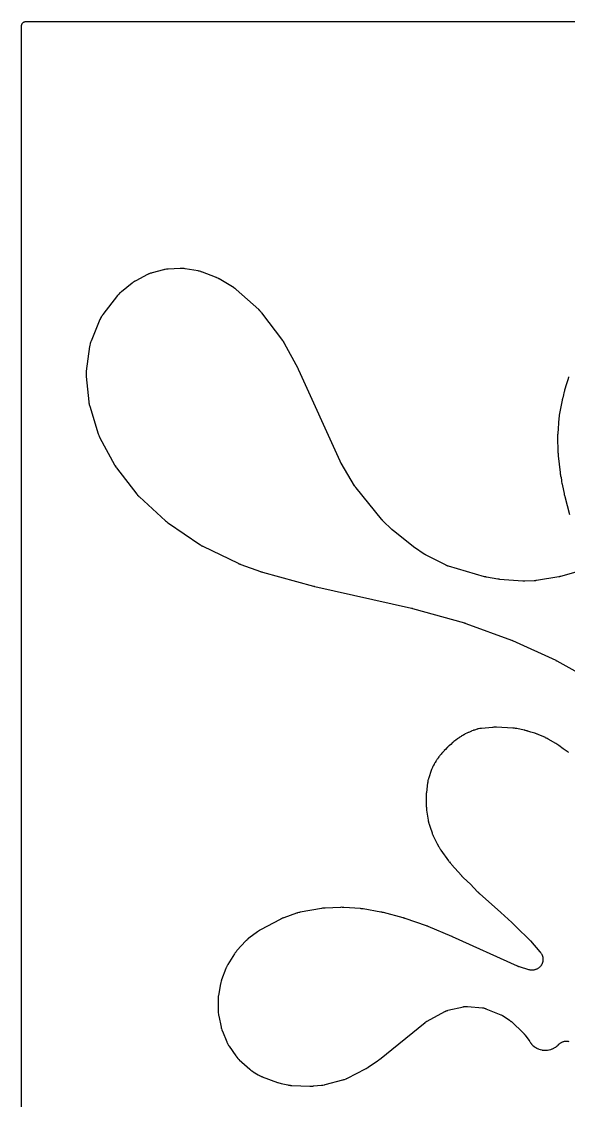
# Model space of a CAD drawing. Header units: millimetres. Extents: x 0 to 300, y 0 to 300.
# Drawn here: x -0.1 to 75, y 152 to 300.1 of the extents above; entities that cross this region are included whole.
import ezdxf

# ---------------------------------------------------------------- set-up
doc = ezdxf.new("R2010")
doc.units = ezdxf.units.MM
doc.layers.add('CUT', color=7, linetype='CONTINUOUS')

msp = doc.modelspace()

# ---------------------------------------------------------------- linework, layer by layer
at = {"layer": 'CUT'}
for points in [[(-0.0625, 1.4375), (-0.0625, 298.5625), (-0.0625, 299.4478), (-0.0589, 299.5212), (-0.0503, 299.5794), (-0.036, 299.6365), (-0.0162, 299.6918), (0.009, 299.745), (0.0392, 299.7954), (0.0743, 299.8427), (0.1137, 299.8863), (0.1573, 299.9257), (0.2046, 299.9608), (0.255, 299.991), (0.3082, 300.0162), (0.3635, 300.036), (0.4206, 300.0503), (0.4788, 300.0589), (0.5522, 300.0625), (1.4375, 300.0625), (2.5582, 300.0625), (140.0684, 300.0625), (193.3882, 300.0625)], [(76.3079, 224.6094), (73.8981, 223.932), (73.8862, 223.9287), (73.8583, 223.9213), (73.8463, 223.9182), (73.8317, 223.9145), (73.8196, 223.9115), (73.7915, 223.9049), (73.7795, 223.9021), (73.76, 223.8978), (73.7479, 223.8952), (73.7196, 223.8893), (73.7075, 223.8868), (73.6927, 223.884), (73.6805, 223.8817), (73.6521, 223.8766), (73.6399, 223.8745), (70.5784, 223.3677), (70.5644, 223.3655), (70.5317, 223.3606), (70.5176, 223.3586), (70.5005, 223.3564), (70.4864, 223.3546), (70.4535, 223.3507), (70.4394, 223.3492), (70.4166, 223.3469), (70.4025, 223.3456), (70.3695, 223.3428), (70.3554, 223.3417), (70.3381, 223.3405), (70.3239, 223.3396), (70.2909, 223.3378), (70.2767, 223.3372), (68.9716, 223.2877), (68.9588, 223.2873), (68.9291, 223.2866), (68.9163, 223.2864), (68.9007, 223.2862), (68.888, 223.2862), (68.8582, 223.2863), (68.8455, 223.2865), (68.8249, 223.2869), (68.8122, 223.2872), (68.7824, 223.2882), (68.7697, 223.2887), (68.7541, 223.2894), (68.7414, 223.2901), (68.7117, 223.2919), (68.699, 223.2928), (65.5195, 223.5333), (65.5083, 223.5342), (65.4823, 223.5365), (65.4712, 223.5376), (65.4576, 223.5389), (65.4465, 223.5401), (65.4205, 223.5431), (65.4094, 223.5444), (65.3915, 223.5466), (65.3804, 223.5481), (65.3546, 223.5517), (65.3435, 223.5533), (65.33, 223.5553), (65.3189, 223.5571), (65.2932, 223.5613), (65.2821, 223.5632), (63.7136, 223.8404), (63.7016, 223.8426), (63.6737, 223.8479), (63.6617, 223.8503), (63.6472, 223.8533), (63.6353, 223.8558), (63.6075, 223.8619), (63.5956, 223.8646), (63.5765, 223.869), (63.5647, 223.8719), (63.5371, 223.8787), (63.5253, 223.8817), (63.5109, 223.8855), (63.4992, 223.8886), (63.4718, 223.8962), (63.4601, 223.8995), (58.5085, 225.3404), (58.4986, 225.3433), (58.4829, 225.3481), (58.4435, 225.361), (58.3776, 225.3844), (58.3485, 225.3953), (58.3464, 225.3961), (58.3177, 225.408), (58.2535, 225.4359), (58.2159, 225.4533), (58.2012, 225.4605), (58.1919, 225.4651), (55.4459, 226.8512), (55.4335, 226.8576), (55.4047, 226.8727), (55.3924, 226.8793), (55.3774, 226.8874), (55.3653, 226.8941), (55.3369, 226.9101), (55.3248, 226.9171), (55.3055, 226.9284), (55.2935, 226.9355), (55.2657, 226.9524), (55.2538, 226.9597), (55.2394, 226.9688), (55.2277, 226.9763), (55.2004, 226.994), (55.1888, 227.0016), (53.8709, 227.8866), (53.8649, 227.8906), (53.8509, 227.9002), (53.8449, 227.9043), (53.8309, 227.9141), (53.8236, 227.9193), (53.8064, 227.9314), (53.7991, 227.9367), (53.7874, 227.9452), (53.7802, 227.9504), (53.7636, 227.9627), (53.7565, 227.9681), (53.7526, 227.971), (53.7442, 227.9774), (53.7247, 227.9926), (53.7163, 227.9991), (50.9174, 230.22), (50.9083, 230.2274), (50.8871, 230.2446), (50.8781, 230.252), (50.8673, 230.2611), (50.8584, 230.2686), (50.8379, 230.2862), (50.8291, 230.2939), (50.815, 230.3063), (50.8064, 230.314), (50.7862, 230.3323), (50.7776, 230.3401), (50.7672, 230.3498), (50.7588, 230.3578), (50.7391, 230.3765), (50.7307, 230.3846), (49.5164, 231.5722), (49.5071, 231.5814), (49.4856, 231.603), (49.4765, 231.6124), (49.4654, 231.6238), (49.4565, 231.6333), (49.4356, 231.6555), (49.4268, 231.6651), (49.4126, 231.6806), (49.4039, 231.6904), (49.3837, 231.7132), (49.3752, 231.723), (49.3648, 231.7351), (49.3564, 231.745), (49.3369, 231.7684), (49.3286, 231.7785), (45.8312, 236.0989), (45.8211, 236.1115), (45.7979, 236.1412), (45.7881, 236.154), (45.7763, 236.1698), (45.7667, 236.1827), (45.7446, 236.2133), (45.7353, 236.2264), (45.7204, 236.2477), (45.7113, 236.2611), (45.6903, 236.2923), (45.6814, 236.3058), (45.6708, 236.3224), (45.6621, 236.336), (45.6423, 236.368), (45.6339, 236.3818), (43.7817, 239.4929), (43.7754, 239.5037), (43.7608, 239.529), (43.7547, 239.5399), (43.7472, 239.5532), (43.7412, 239.5641), (43.7273, 239.5898), (43.7215, 239.6008), (43.7121, 239.6187), (43.7064, 239.6298), (43.6933, 239.6559), (43.6877, 239.6671), (43.681, 239.6808), (43.6756, 239.6921), (43.6632, 239.7184), (43.658, 239.7298), (37.9914, 252.2214), (37.9873, 252.2302), (37.9587, 252.2906), (37.9542, 252.2999), (37.9172, 252.3747), (37.9127, 252.3838), (37.8825, 252.4424), (37.8774, 252.4519), (36.0345, 255.8741), (36.0292, 255.8837), (35.9918, 255.9502), (35.9862, 255.9601), (35.9608, 256.0032), (35.9482, 256.0238), (35.8669, 256.1502), (35.854, 256.1695), (35.8309, 256.2025), (35.8246, 256.2114), (35.7802, 256.2724), (35.7729, 256.2823), (32.8839, 260.0928), (32.875, 260.1042), (32.8168, 260.1773), (32.8077, 260.1885), (32.7716, 260.2316), (32.7526, 260.2532), (32.626, 260.3906), (32.6059, 260.4113), (32.5659, 260.4508), (32.5556, 260.4607), (32.4874, 260.5248), (32.4768, 260.5345), (29.3841, 263.3034), (29.3729, 263.3131), (29.2999, 263.3753), (29.2885, 263.3848), (29.2437, 263.4211), (29.2203, 263.4391), (29.0655, 263.5524), (29.0412, 263.5693), (28.993, 263.601), (28.9806, 263.609), (28.8992, 263.6598), (28.8866, 263.6675), (27.028, 264.7646), (27.017, 264.7709), (26.9454, 264.8112), (26.9344, 264.8172), (26.8908, 264.8405), (26.8683, 264.852), (26.7203, 264.9233), (26.6973, 264.9338), (26.652, 264.9533), (26.6403, 264.9582), (26.5642, 264.9891), (26.5525, 264.9937), (24.7454, 265.6837), (24.7315, 265.6888), (24.6408, 265.7209), (24.6267, 265.7257), (24.5718, 265.7436), (24.5434, 265.7521), (24.3578, 265.8027), (24.3291, 265.8098), (24.2726, 265.8222), (24.2581, 265.8252), (24.1637, 265.8436), (24.1491, 265.8462), (22.3846, 266.1443), (22.3686, 266.1468), (22.2644, 266.1615), (22.2483, 266.1635), (22.1855, 266.1707), (22.1532, 266.1735), (21.9431, 266.186), (21.9107, 266.187), (21.8475, 266.1873), (21.8313, 266.1872), (21.726, 266.1849), (21.7099, 266.1844), (20.0652, 266.1042), (20.0497, 266.1033), (19.949, 266.0957), (19.9336, 266.0944), (19.8732, 266.0883), (19.8424, 266.0844), (19.643, 266.0538), (19.6124, 266.0483), (19.553, 266.036), (19.5379, 266.0326), (19.4396, 266.0096), (19.4245, 266.0059), (17.8727, 265.6001), (17.8564, 265.5955), (17.751, 265.5648), (17.7348, 265.5598), (17.6721, 265.5396), (17.6402, 265.5283), (17.4354, 265.4492), (17.4042, 265.4361), (17.3441, 265.409), (17.3288, 265.4018), (17.2301, 265.3537), (17.215, 265.3461), (15.617, 264.5118), (15.6041, 264.5048), (15.5207, 264.4586), (15.508, 264.4514), (15.4585, 264.4224), (15.4336, 264.407), (15.2741, 264.3027), (15.2499, 264.286), (15.2035, 264.2524), (15.1918, 264.2436), (15.116, 264.1857), (15.1045, 264.1767), (13.629, 262.9913), (13.6154, 262.9801), (13.5284, 262.9058), (13.5151, 262.8942), (13.4642, 262.8482), (13.4388, 262.8238), (13.2786, 262.6607), (13.2547, 262.6349), (13.2095, 262.5832), (13.1982, 262.5698), (13.1255, 262.4815), (13.1145, 262.4677), (11.0858, 259.8499), (11.0777, 259.8392), (11.0258, 259.7691), (11.0179, 259.7582), (10.9877, 259.7153), (10.9727, 259.693), (10.8798, 259.548), (10.8529, 259.5015), (10.7734, 259.3488), (10.7615, 259.3247), (10.7394, 259.2772), (10.7338, 259.2649), (10.6988, 259.185), (10.6935, 259.1726), (9.4708, 256.2033), (9.466, 256.1914), (9.436, 256.1138), (9.4315, 256.1018), (9.4144, 256.0547), (9.4062, 256.0305), (9.3568, 255.8738), (9.3435, 255.8244), (9.3077, 255.6641), (9.3027, 255.639), (9.2939, 255.5897), (9.2917, 255.5771), (9.2788, 255.4949), (9.277, 255.4822), (8.8213, 252.1137), (8.8192, 252.0962), (8.8072, 251.9824), (8.8056, 251.9648), (8.8004, 251.8963), (8.7988, 251.8612), (8.7949, 251.6325), (8.7953, 251.5972), (8.7982, 251.5286), (8.7992, 251.511), (8.8073, 251.3969), (8.8088, 251.3793), (9.1608, 247.8851), (9.1625, 247.8702), (9.1746, 247.7734), (9.1767, 247.7586), (9.1855, 247.7007), (9.1907, 247.6711), (9.2295, 247.4801), (9.2362, 247.4509), (9.2508, 247.3941), (9.2547, 247.3796), (9.2812, 247.2858), (9.2854, 247.2714), (10.4492, 243.5153), (10.4536, 243.5016), (10.4835, 243.4126), (10.4883, 243.399), (10.5076, 243.346), (10.5181, 243.3191), (10.5906, 243.146), (10.6024, 243.1196), (10.6267, 243.0687), (10.6331, 243.0557), (10.6755, 242.972), (10.6822, 242.9592), (12.6689, 239.2615), (12.675, 239.2505), (12.7154, 239.179), (12.7217, 239.1681), (12.7469, 239.1256), (12.7602, 239.1042), (12.8498, 238.9667), (12.864, 238.9458), (12.8926, 238.9056), (12.9001, 238.8954), (12.9491, 238.8296), (12.9568, 238.8195), (15.7491, 235.2323), (15.757, 235.2224), (15.8089, 235.1586), (15.8169, 235.1488), (15.8489, 235.1111), (15.8657, 235.0922), (15.9772, 234.9714), (15.9948, 234.9532), (16.0298, 234.9184), (16.0389, 234.9095), (16.0984, 234.8528), (16.1077, 234.8441), (19.6856, 231.5728), (19.7015, 231.5588), (19.8064, 231.4695), (19.8227, 231.456), (19.9582, 231.3487), (19.975, 231.3358), (20.0859, 231.2542), (20.1032, 231.2419), (24.4059, 228.3024), (24.4148, 228.2965), (24.477, 228.2556), (24.4864, 228.2495), (24.5277, 228.2235), (24.5479, 228.2113), (24.6749, 228.1379), (24.6948, 228.1269), (24.7295, 228.1086), (24.739, 228.1037), (24.8047, 228.0704), (24.8154, 228.0651), (29.6608, 225.7347), (29.6745, 225.7283), (29.7641, 225.688), (29.7779, 225.682), (29.8916, 225.6342), (29.9056, 225.6285), (29.9971, 225.5927), (30.0112, 225.5874), (32.6992, 224.6137), (32.7106, 224.6098), (32.7845, 224.5846), (32.7959, 224.5809), (32.8893, 224.5512), (32.9008, 224.5477), (32.9757, 224.5256), (32.9872, 224.5223), (40.0141, 222.5968), (40.0205, 222.5951), (40.0651, 222.5834), (40.072, 222.5817), (40.1277, 222.5678), (40.1345, 222.5661), (40.1787, 222.5556), (40.1859, 222.554), (53.4444, 219.5816), (53.4491, 219.5805), (53.4601, 219.578), (53.4649, 219.5769), (53.476, 219.5743), (53.4818, 219.5729), (53.4955, 219.5696), (53.5013, 219.5682), (53.5107, 219.5658), (53.5164, 219.5644), (53.5298, 219.5609), (53.5348, 219.5596), (53.5459, 219.5567), (53.5614, 219.5524), (53.5683, 219.5506), (60.7204, 217.5436), (60.7273, 217.5416), (60.7432, 217.537), (60.75, 217.535), (60.766, 217.5303), (60.7744, 217.5277), (60.7941, 217.5217), (60.8025, 217.519), (60.8159, 217.5147), (60.8242, 217.5121), (60.8434, 217.5057), (60.8516, 217.503), (60.8561, 217.5014), (60.8659, 217.498), (60.8887, 217.49), (60.8984, 217.4865), (67.136, 215.2008), (67.1427, 215.1983), (67.1583, 215.1925), (67.1649, 215.1899), (67.1804, 215.184), (67.1886, 215.1808), (67.2077, 215.1732), (67.2159, 215.1699), (67.229, 215.1646), (67.237, 215.1613), (67.2556, 215.1535), (67.2636, 215.1501), (67.268, 215.1482), (67.2775, 215.1441), (67.2995, 215.1343), (67.309, 215.1301), (73.2236, 212.4253), (73.2302, 212.4223), (73.2457, 212.4151), (73.2523, 212.4119), (73.2677, 212.4046), (73.2759, 212.4007), (73.2948, 212.3914), (73.3029, 212.3874), (73.3159, 212.3808), (73.3238, 212.3768), (73.3423, 212.3673), (73.3502, 212.3632), (73.3545, 212.3609), (73.3639, 212.3559), (73.3857, 212.3441), (73.395, 212.339), (79.2279, 209.0863)], [(75.0002, 251.2995), (74.9576, 251.1746), (74.9526, 251.1592), (74.9213, 251.0589), (74.9168, 251.0433), (74.7243, 250.3604), (74.4508, 249.485), (74.4466, 249.471), (74.4205, 249.3798), (74.4167, 249.3657), (74.3867, 249.2503), (74.3832, 249.2361), (74.3616, 249.1437), (74.3584, 249.1294), (74.3047, 248.8715), (74.1876, 248.4559), (74.1842, 248.4433), (74.1629, 248.361), (74.1598, 248.3483), (74.1353, 248.2445), (74.1325, 248.2317), (74.1148, 248.1486), (74.1122, 248.1358), (73.7195, 246.0664), (73.7167, 246.0503), (73.6998, 245.9454), (73.6974, 245.9292), (73.6797, 245.797), (73.6777, 245.7807), (73.6665, 245.675), (73.665, 245.6587), (73.4993, 243.5514), (73.4983, 243.5365), (73.4931, 243.4393), (73.4924, 243.4243), (73.4889, 243.3021), (73.4889, 243.2994), (73.4879, 243.2635), (73.4876, 243.2485), (73.4873, 243.1509), (73.4874, 243.1359), (73.5344, 240.9536), (73.5351, 240.9339), (73.5373, 240.8932), (73.5384, 240.8429), (73.5389, 240.829), (73.5429, 240.7388), (73.5437, 240.7249), (73.5513, 240.6117), (73.5525, 240.5978), (73.5607, 240.5079), (73.5621, 240.494), (73.8284, 238.1697), (73.8306, 238.1525), (73.8466, 238.0412), (73.8494, 238.0242), (73.8735, 237.8851), (73.8767, 237.8681), (73.8991, 237.758), (73.9028, 237.7411), (73.959, 237.5003), (74.002, 237.098), (74.0046, 237.077), (74.0241, 236.9408), (74.0275, 236.9199), (74.0579, 236.75), (74.062, 236.7292), (74.091, 236.5947), (74.0958, 236.5741), (74.307, 235.739), (74.371, 235.3252), (74.3738, 235.3085), (74.3938, 235.1998), (74.3971, 235.1831), (74.426, 235.0474), (74.4298, 235.0308), (74.4559, 234.9234), (74.4601, 234.907), (75.1364, 232.4315)], [(74.9698, 199.7754), (74.9316, 199.8071), (74.9129, 199.822), (74.7944, 199.9128), (74.7759, 199.9264), (74.7432, 199.9495), (74.7343, 199.9556), (74.6724, 199.9977), (74.6623, 200.0045), (74.2471, 200.2745), (73.6575, 200.7313), (73.6415, 200.7433), (73.5358, 200.8197), (73.5193, 200.8312), (73.3835, 200.9225), (73.3667, 200.9334), (73.2561, 201.0026), (73.2389, 201.0129), (72.1883, 201.6218), (72.1736, 201.6301), (72.0774, 201.6823), (72.0625, 201.6901), (71.94, 201.7522), (71.9249, 201.7596), (71.8259, 201.8063), (71.8106, 201.8133), (70.8232, 202.246), (70.8121, 202.2507), (70.7399, 202.2806), (70.7287, 202.2851), (70.685, 202.3022), (70.6624, 202.3106), (70.5147, 202.3616), (70.4918, 202.369), (70.4468, 202.3826), (70.4352, 202.3859), (70.36, 202.407), (70.3484, 202.4101), (69.81, 202.5491), (69.381, 202.7106), (69.3706, 202.7144), (69.2977, 202.7403), (69.2868, 202.744), (69.2388, 202.7601), (69.2154, 202.7674), (69.0692, 202.8097), (69.0465, 202.8158), (69.0069, 202.8256), (68.9962, 202.8281), (68.9216, 202.8451), (68.9095, 202.8477), (67.8847, 203.0591), (67.874, 203.0612), (67.7997, 203.0751), (67.7886, 203.0771), (67.7397, 203.0853), (67.7161, 203.0888), (67.5682, 203.1077), (67.5454, 203.1101), (67.5056, 203.1136), (67.4948, 203.1145), (67.4202, 203.1197), (67.4081, 203.1205), (67.3478, 203.1235), (67.3357, 203.1244), (67.3205, 203.1253), (65.104, 203.2358), (65.1025, 203.2358), (65.0979, 203.2361), (65.0767, 203.2367), (64.9387, 203.2388), (64.9174, 203.2387), (64.7443, 203.2351), (64.7231, 203.2343), (64.5853, 203.2265), (64.5641, 203.2249), (63.0454, 203.0853), (63.0306, 203.0837), (62.9347, 203.0725), (62.92, 203.0706), (62.8626, 203.0625), (62.8333, 203.0576), (62.6439, 203.021), (62.6149, 203.0147), (62.5586, 203.0009), (62.5442, 202.9971), (62.451, 202.9719), (62.4368, 202.9678), (62.0672, 202.8576), (62.0549, 202.8538), (61.9753, 202.8283), (61.9631, 202.8242), (61.9156, 202.8078), (61.8915, 202.7989), (61.736, 202.7376), (61.7123, 202.7276), (61.6663, 202.7072), (61.6546, 202.7019), (61.579, 202.6663), (61.5674, 202.6607), (61.4144, 202.5846), (61.251, 202.5254), (61.2344, 202.5191), (61.1273, 202.4766), (61.1109, 202.4698), (61.0474, 202.4424), (61.0152, 202.4274), (60.8095, 202.3239), (60.7783, 202.307), (60.7184, 202.2723), (60.7032, 202.2632), (60.6053, 202.2025), (60.5903, 202.1929), (60.4824, 202.1215), (60.4397, 202.1003), (60.4251, 202.0928), (60.3303, 202.0424), (60.3159, 202.0344), (60.2598, 202.0026), (60.2316, 201.9855), (60.0512, 201.8696), (60.0239, 201.851), (59.9717, 201.8132), (59.9585, 201.8034), (59.8733, 201.7381), (59.8603, 201.7279), (59.7402, 201.6305), (59.5205, 201.4851), (59.5093, 201.4775), (59.437, 201.4273), (59.4259, 201.4194), (59.3831, 201.3883), (59.3616, 201.3718), (59.2241, 201.2618), (59.2034, 201.2444), (59.1636, 201.2095), (59.1535, 201.2005), (59.0886, 201.1409), (59.0787, 201.1316), (58.8274, 200.8903), (58.6554, 200.7508), (58.6469, 200.7438), (58.5882, 200.6944), (58.5795, 200.6869), (58.5416, 200.6538), (58.5237, 200.6374), (58.414, 200.5334), (58.3973, 200.517), (58.3691, 200.488), (58.3615, 200.48), (58.3095, 200.4247), (58.3012, 200.4157), (58.0941, 200.1861), (57.9297, 200.0282), (57.9219, 200.0206), (57.8681, 199.9671), (57.8602, 199.959), (57.8256, 199.9232), (57.8093, 199.9057), (57.7097, 199.7941), (57.6947, 199.7766), (57.6692, 199.7458), (57.6624, 199.7373), (57.6156, 199.6786), (57.6082, 199.669), (57.5006, 199.5281), (57.3423, 199.3526), (57.3327, 199.3417), (57.2713, 199.2702), (57.262, 199.2591), (57.2261, 199.2152), (57.2083, 199.1923), (57.0962, 199.0408), (57.0795, 199.0171), (57.0481, 198.97), (57.0402, 198.9578), (56.9897, 198.8782), (56.9821, 198.8658), (56.934, 198.7856), (56.8848, 198.7212), (56.8764, 198.7099), (56.823, 198.6365), (56.815, 198.6251), (56.7839, 198.5802), (56.7685, 198.5568), (56.6736, 198.4049), (56.6462, 198.3562), (56.5658, 198.1961), (56.5538, 198.1708), (56.5316, 198.121), (56.5261, 198.1081), (56.5229, 198.1003), (56.4252, 197.9376), (56.417, 197.9234), (56.3647, 197.8306), (56.3568, 197.8162), (56.327, 197.7597), (56.3125, 197.7303), (56.2235, 197.5368), (56.2106, 197.5067), (56.1871, 197.4472), (56.1813, 197.4319), (56.1449, 197.3318), (56.1395, 197.3163), (55.7997, 196.2971), (55.7952, 196.2833), (55.7675, 196.193), (55.7634, 196.1791), (55.7481, 196.1245), (55.741, 196.0963), (55.6989, 195.9123), (55.6931, 195.8839), (55.6831, 195.828), (55.6807, 195.8137), (55.6664, 195.7204), (55.6644, 195.706), (55.6584, 195.6595), (55.6562, 195.6462), (55.6536, 195.6282), (55.4799, 194.3001), (55.4775, 194.2788), (55.4644, 194.1398), (55.4627, 194.1183), (55.4525, 193.9435), (55.4517, 193.922), (55.4515, 193.9161), (55.4504, 193.8969), (55.4496, 193.8755), (55.4467, 193.7364), (55.4466, 193.7149), (55.4665, 192.3646), (55.4671, 192.3442), (55.4736, 192.2118), (55.4749, 192.1915), (55.4806, 192.1224), (55.4886, 192.0249), (55.4906, 192.0046), (55.5058, 191.8728), (55.5085, 191.8525), (55.712, 190.5004), (55.7142, 190.487), (55.7293, 190.3998), (55.7318, 190.3864), (55.7421, 190.3343), (55.748, 190.3077), (55.79, 190.1359), (55.7971, 190.1096), (55.8121, 190.0586), (55.816, 190.0456), (55.8429, 189.9613), (55.8472, 189.9483), (55.9986, 189.5073), (56.2508, 188.731), (56.2549, 188.7187), (56.2827, 188.639), (56.2871, 188.6268), (56.3049, 188.5793), (56.3145, 188.5551), (56.3803, 188.3998), (56.391, 188.3761), (56.4127, 188.3302), (56.4185, 188.3186), (56.4563, 188.2431), (56.4623, 188.2316), (56.9754, 187.2631), (57.2048, 186.8237), (57.2146, 186.8057), (57.2804, 186.6895), (57.2909, 186.6718), (57.3784, 186.5289), (57.3894, 186.5116), (57.4631, 186.4002), (57.4747, 186.3832), (58.5314, 184.8975), (58.5441, 184.8803), (58.6286, 184.77), (58.6419, 184.7533), (58.7528, 184.6188), (58.7667, 184.6025), (58.8588, 184.4985), (58.8733, 184.4828), (58.9426, 184.41), (60.2794, 182.8791), (60.29, 182.8673), (60.3597, 182.7916), (60.3706, 182.7801), (60.4607, 182.6873), (60.4719, 182.6761), (60.5455, 182.6041), (60.557, 182.5932), (61.5323, 181.6895), (62.5105, 180.6619), (62.5196, 180.6525), (62.5794, 180.5924), (62.5886, 180.5833), (62.6653, 180.5095), (62.6747, 180.5006), (62.737, 180.4432), (62.7467, 180.4344), (65.6976, 177.8299), (67.2113, 176.4273), (67.7136, 175.9329), (69.7568, 173.922), (71.0682, 172.4392), (71.1228, 172.3732), (71.1502, 172.3384), (71.1986, 172.2736), (71.248, 172.2004), (71.2785, 172.1501), (71.3204, 172.0723), (71.3458, 172.0193), (71.3799, 171.9378), (71.4, 171.8825), (71.426, 171.7981), (71.4405, 171.7411), (71.4581, 171.6545), (71.4669, 171.5963), (71.4759, 171.5085), (71.4791, 171.4497), (71.4794, 171.3614), (71.4768, 171.3026), (71.4684, 171.2147), (71.46, 171.1565), (71.4431, 171.0698), (71.4291, 171.0127), (71.4037, 170.928), (71.3841, 170.8726), (71.3506, 170.7908), (71.3257, 170.7376), (71.2843, 170.6595), (71.2543, 170.609), (71.2055, 170.5353), (71.1706, 170.4879), (71.1148, 170.4195), (71.0755, 170.3757), (71.0132, 170.313), (70.9698, 170.2734), (70.9017, 170.2171), (70.8546, 170.1819), (70.7813, 170.1326), (70.731, 170.1021), (70.6532, 170.0602), (70.6001, 170.0349), (70.5186, 170.0008), (70.4633, 169.9808), (70.3789, 169.9549), (70.3219, 169.9404), (70.2353, 169.9229), (70.1771, 169.914), (70.0893, 169.9051), (70.0305, 169.902), (69.9422, 169.9017), (69.8834, 169.9044), (69.7955, 169.9128), (69.7373, 169.9212), (69.6506, 169.9382), (69.572, 169.9576), (69.5294, 169.9692), (68.2729, 170.346), (68.2584, 170.3505), (68.2247, 170.3612), (68.2103, 170.366), (68.1928, 170.3719), (68.1784, 170.3768), (68.1451, 170.3887), (68.1309, 170.3939), (68.108, 170.4025), (68.0939, 170.4079), (68.061, 170.4209), (68.0469, 170.4266), (68.0298, 170.4336), (68.0159, 170.4395), (67.9834, 170.4536), (67.9695, 170.4598), (59.0627, 174.5029), (59.0591, 174.5046), (59.0336, 174.5159), (59.0297, 174.5176), (58.9979, 174.5315), (58.994, 174.5332), (58.9688, 174.544), (58.9647, 174.5458), (55.7359, 175.9025), (55.7271, 175.9061), (55.6655, 175.9309), (55.6559, 175.9346), (55.5786, 175.9641), (55.5692, 175.9676), (55.5077, 175.9899), (55.4976, 175.9935), (52.552, 177.0032), (52.543, 177.0062), (52.4801, 177.0267), (52.4704, 177.0297), (52.3915, 177.0539), (52.3819, 177.0567), (52.3193, 177.0748), (52.309, 177.0777), (49.581, 177.8118), (49.5675, 177.8152), (49.4797, 177.8367), (49.4661, 177.8399), (49.3552, 177.8643), (49.3416, 177.8671), (49.2528, 177.8845), (49.2391, 177.887), (46.792, 178.3072), (46.7778, 178.3094), (46.6859, 178.323), (46.6718, 178.3249), (46.556, 178.3391), (46.5418, 178.3407), (46.4494, 178.3499), (46.4351, 178.3511), (44.1431, 178.5228), (44.1252, 178.5238), (44.0088, 178.5291), (43.9909, 178.5296), (43.8448, 178.5318), (43.8268, 178.5318), (43.7104, 178.5301), (43.6925, 178.5295), (41.5769, 178.4348), (41.5569, 178.4336), (41.4274, 178.4235), (41.4075, 178.4216), (41.2454, 178.4035), (41.2256, 178.4009), (41.097, 178.3822), (41.0773, 178.3789), (38.1534, 177.8527), (38.1408, 177.8504), (38.0595, 177.8339), (38.047, 177.8312), (37.9983, 177.8203), (37.9735, 177.8142), (37.8132, 177.771), (37.7887, 177.7639), (37.7411, 177.7488), (37.729, 177.7449), (37.6504, 177.7182), (37.6383, 177.714), (35.911, 177.0866), (35.8918, 177.0793), (35.7684, 177.0296), (35.7495, 177.0217), (35.5969, 176.9541), (35.5783, 176.9455), (35.4586, 176.8876), (35.4403, 176.8783), (32.7242, 175.4475), (32.7143, 175.4421), (32.6453, 175.4041), (32.635, 175.3983), (32.5903, 175.3725), (32.569, 175.3596), (32.438, 175.2766), (32.418, 175.2634), (32.3838, 175.2398), (32.3746, 175.2333), (32.3114, 175.1878), (32.3012, 175.1803), (31.1297, 174.2999), (31.1188, 174.2915), (31.0488, 174.2363), (31.0381, 174.2277), (30.9968, 174.1936), (30.976, 174.1756), (30.8439, 174.0559), (30.824, 174.0371), (30.7859, 173.9993), (30.7763, 173.9895), (30.7145, 173.9252), (30.7051, 173.9153), (29.4936, 172.5971), (29.4842, 172.5867), (29.4244, 172.5185), (29.4154, 172.5079), (29.3804, 172.4661), (29.363, 172.4443), (29.2532, 172.3), (29.2368, 172.2774), (29.2059, 172.2325), (29.1981, 172.2209), (29.1483, 172.1451), (29.1408, 172.1333), (28.2483, 170.7008), (28.2406, 170.688), (28.1912, 170.6041), (28.1837, 170.5911), (28.1553, 170.54), (28.1414, 170.5135), (28.0555, 170.3389), (28.043, 170.3117), (28.0198, 170.258), (28.0141, 170.2442), (27.9777, 170.1539), (27.9723, 170.14), (27.3893, 168.5792), (27.3848, 168.5666), (27.3563, 168.4848), (27.352, 168.4722), (27.336, 168.4226), (27.3283, 168.3971), (27.2824, 168.2301), (27.2759, 168.2042), (27.2643, 168.1535), (27.2615, 168.1404), (27.2441, 168.0555), (27.2416, 168.0425), (26.9508, 166.4421), (26.9484, 166.4278), (26.9338, 166.3351), (26.9318, 166.3208), (26.9244, 166.2649), (26.9213, 166.2362), (26.9056, 166.0492), (26.9039, 166.0204), (26.9019, 165.964), (26.9016, 165.9496), (26.9005, 165.8557), (26.9005, 165.8413), (26.921, 164.2511), (26.9213, 164.2365), (26.9248, 164.1418), (26.9256, 164.1272), (26.9291, 164.0703), (26.9316, 164.0412), (26.9524, 163.8528), (26.9563, 163.8239), (26.9653, 163.7676), (26.9678, 163.7533), (26.9851, 163.66), (26.9879, 163.6457), (27.3168, 162.0827), (27.3198, 162.0693), (27.3401, 161.9825), (27.3434, 161.9692), (27.3568, 161.9174), (27.3643, 161.891), (27.4167, 161.7207), (27.4254, 161.6947), (27.4435, 161.6443), (27.4482, 161.6314), (27.4803, 161.5483), (27.4853, 161.5355), (28.0906, 160.064), (28.0971, 160.0489), (28.1404, 159.9512), (28.1473, 159.9363), (28.1749, 159.8784), (28.1899, 159.8491), (28.2922, 159.6616), (28.3088, 159.6332), (28.3426, 159.5787), (28.3514, 159.5648), (28.4102, 159.4756), (28.4194, 159.462), (29.331, 158.1562), (29.341, 158.1422), (29.4075, 158.0526), (29.4179, 158.039), (29.4593, 157.9863), (29.4813, 157.96), (29.629, 157.7929), (29.6525, 157.7678), (29.6997, 157.7203), (29.7119, 157.7083), (29.7927, 157.6313), (29.8053, 157.6196), (31.2519, 156.3188), (31.2624, 156.3096), (31.331, 156.2507), (31.3417, 156.2418), (31.3838, 156.2073), (31.4057, 156.1902), (31.5508, 156.0823), (31.5736, 156.0662), (31.6187, 156.0358), (31.6303, 156.0281), (31.7065, 155.9793), (31.7183, 155.9719), (32.4029, 155.5552), (32.4152, 155.5479), (32.4962, 155.5012), (32.5088, 155.4942), (32.5581, 155.4673), (32.5837, 155.4542), (32.7518, 155.3728), (32.778, 155.3609), (32.8297, 155.3388), (32.843, 155.3334), (32.9298, 155.2988), (32.9432, 155.2936), (35.064, 154.5074), (35.0839, 154.5004), (35.2138, 154.4574), (35.2339, 154.4511), (35.3987, 154.4029), (35.419, 154.3973), (35.5516, 154.3635), (35.5721, 154.3587), (36.461, 154.1649), (36.474, 154.1623), (36.5592, 154.1457), (36.5723, 154.1433), (36.6237, 154.1344), (36.6501, 154.1305), (36.8221, 154.1088), (36.8487, 154.106), (36.9007, 154.1018), (36.914, 154.1009), (37.0006, 154.0958), (37.0139, 154.0951), (39.4931, 154.0043), (39.512, 154.0039), (39.6349, 154.0033), (39.6539, 154.0035), (39.8081, 154.0075), (39.827, 154.0083), (39.9497, 154.0155), (39.9686, 154.0169), (41.0885, 154.1174), (41.1012, 154.1186), (41.1837, 154.1278), (41.1963, 154.1294), (41.2458, 154.1359), (41.2711, 154.1398), (41.4345, 154.1687), (41.4596, 154.1737), (41.5083, 154.1844), (41.5207, 154.1873), (41.6014, 154.2069), (41.6138, 154.2101), (44.035, 154.8537), (44.0505, 154.858), (44.1513, 154.8877), (44.1667, 154.8925), (44.2267, 154.9119), (44.2571, 154.9227), (44.453, 154.9981), (44.4828, 155.0106), (44.5403, 155.0363), (44.555, 155.0432), (44.6496, 155.0887), (44.6641, 155.0959), (47.1101, 156.3545), (47.1261, 156.363), (47.2287, 156.4198), (47.2443, 156.4288), (47.3709, 156.5039), (47.3863, 156.5133), (47.4853, 156.5761), (47.5004, 156.586), (48.7788, 157.4523), (48.7895, 157.4597), (48.8585, 157.5087), (48.869, 157.5163), (48.9543, 157.5797), (48.9646, 157.5876), (49.0315, 157.6395), (49.0416, 157.6476), (55.3083, 162.7395), (55.3165, 162.7461), (55.3296, 162.7565), (55.3632, 162.7819), (55.421, 162.8235), (55.4469, 162.8415), (55.4488, 162.8427), (55.4754, 162.8598), (55.5359, 162.8972), (55.5723, 162.9185), (55.5869, 162.9266), (55.5961, 162.9317), (58.0259, 164.2432), (58.0346, 164.2478), (58.0485, 164.2551), (58.0841, 164.2728), (58.1302, 164.2945), (58.1941, 164.3216), (58.2582, 164.346), (58.3241, 164.3681), (58.373, 164.3824), (58.4113, 164.3928), (58.4265, 164.3965), (58.4362, 164.3988), (60.5767, 164.9008), (60.5886, 164.9035), (60.6074, 164.9077), (60.6552, 164.9169), (60.7169, 164.927), (60.8015, 164.9368), (60.8853, 164.9425), (60.9705, 164.9443), (61.0329, 164.9426), (61.0816, 164.94), (61.1007, 164.9384), (61.1129, 164.9374), (63.1846, 164.7413), (63.1956, 164.7402), (63.2129, 164.7383), (63.2567, 164.7326), (63.3127, 164.7238), (63.3884, 164.7085), (63.4624, 164.6903), (63.5365, 164.6686), (63.5902, 164.6504), (63.6316, 164.6352), (63.6478, 164.6288), (63.6581, 164.6247), (65.6808, 163.7963), (65.6909, 163.7922), (65.7067, 163.7855), (65.7463, 163.7675), (65.8124, 163.7357), (65.8415, 163.721), (65.8435, 163.72), (65.872, 163.7042), (65.9356, 163.6677), (65.9728, 163.6452), (65.9872, 163.6359), (65.9964, 163.63), (66.878, 163.05), (66.8865, 163.0444), (66.8997, 163.0354), (66.9328, 163.012), (66.9877, 162.9714), (67.0117, 162.9529), (67.0134, 162.9515), (67.0369, 162.9322), (67.0889, 162.8879), (67.1191, 162.861), (67.1308, 162.8501), (67.1382, 162.8431), (68.7844, 161.2728), (68.7915, 161.266), (68.8025, 161.2552), (68.8299, 161.2274), (68.875, 161.1795), (68.8947, 161.1578), (68.896, 161.1563), (68.915, 161.134), (68.9569, 161.0832), (68.9811, 161.0526), (68.9904, 161.0403), (68.9962, 161.0324), (69.573, 160.2506), (69.577, 160.2451), (69.5864, 160.2321), (69.5904, 160.2266), (69.5917, 160.2249), (69.607, 160.2027), (69.6427, 160.1494), (69.6528, 160.134), (69.6565, 160.1283), (69.6614, 160.1208), (69.7128, 160.0431), (69.721, 160.031), (69.7536, 159.9843), (69.7709, 159.9608), (69.8852, 159.8128), (69.9231, 159.7684), (70.0495, 159.6341), (70.0915, 159.5936), (70.2303, 159.4722), (70.276, 159.436), (70.426, 159.3287), (70.475, 159.2971), (70.6347, 159.2048), (70.6866, 159.1781), (70.8545, 159.1018), (70.9087, 159.0803), (71.0832, 159.0206), (71.1393, 159.0044), (71.3187, 158.962), (71.3761, 158.9513), (71.5588, 158.9265), (71.617, 158.9215), (71.8013, 158.9146), (71.8596, 158.9152), (72.0437, 158.9262), (72.1017, 158.9325), (72.2839, 158.9613), (72.341, 158.9732), (72.5195, 159.0196), (72.5751, 159.037), (72.7483, 159.1005), (72.802, 159.1232), (72.9682, 159.2032), (73.0195, 159.2311), (73.1771, 159.3268), (73.2254, 159.3595), (73.373, 159.4701), (73.4179, 159.5073), (73.5559, 159.6335), (73.577, 159.6537), (73.616, 159.693), (73.6455, 159.7224), (73.7064, 159.7807), (73.7741, 159.8393), (73.8211, 159.8761), (73.8943, 159.9277), (73.9447, 159.9596), (74.0227, 160.0037), (74.0761, 160.0305), (74.1581, 160.0666), (74.2138, 160.0879), (74.299, 160.1157), (74.3566, 160.1313), (74.4441, 160.1505), (74.5029, 160.1604), (74.5919, 160.1707), (74.6515, 160.1747), (74.7411, 160.1762), (74.8007, 160.1742), (74.89, 160.1667), (74.9491, 160.1588), (75.0373, 160.1425)]]:
    msp.add_lwpolyline(points, dxfattribs=at)

doc.saveas('drawing.dxf')
